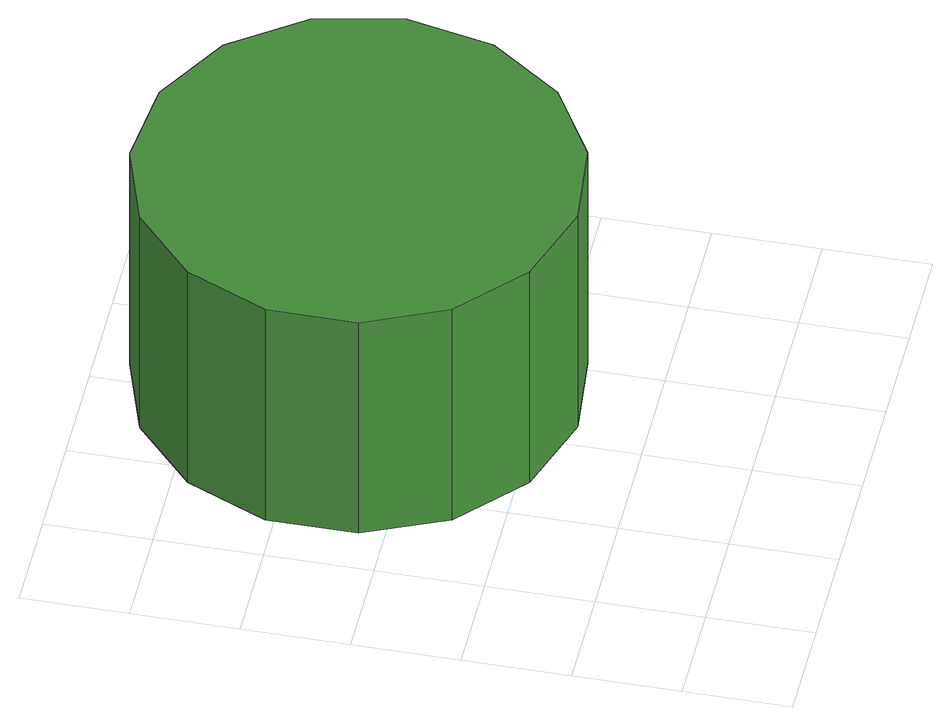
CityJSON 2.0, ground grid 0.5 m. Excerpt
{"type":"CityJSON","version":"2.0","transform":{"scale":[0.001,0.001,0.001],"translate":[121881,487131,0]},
"CityObjects":{
"tree1":{"type":"SolitaryVegetationObject","attributes":{"function":"something"},"geometry":[{"type":"MultiSurface","lod":"1","boundaries":[[[0,1,2,3,4,5,6,7,8,9,10,11,12,13,14]],[[15,16,17,18,19,20,21,22,23,24,25,26,27,28,29]],[[0,29,28,1]],[[1,28,27,2]],[[2,27,26,3]],[[3,26,25,4]],[[4,25,24,5]],[[5,24,23,6]],[[6,23,22,7]],[[7,22,21,8]],[[8,21,20,9]],[[9,20,19,10]],[[10,19,18,11]],[[11,18,17,12]],[[12,17,16,13]],[[13,16,15,14]],[[14,15,29,0]]]}]}
},
"vertices":[
[2249,1830,2126],[2161,2244,2126],[1912,2587,2126],[1546,2799,2126],[1124,2843,2126],[721,2712,2126],[407,2428,2126],[234,2042,2126],[234,1618,2126],[407,1231,2126],[721,948,2126],[1124,817,2126],[1546,861,2126],[1912,1073,2126],[2161,1415,2126],[2161,1415,876],[1912,1073,876],[1546,861,876],[1124,817,876],[721,948,876],[407,1231,876],[234,1618,876],[234,2042,876],[407,2428,876],[721,2712,876],[1124,2843,876],[1546,2799,876],[1912,2587,876],[2161,2244,876],[2249,1830,876]
]}
